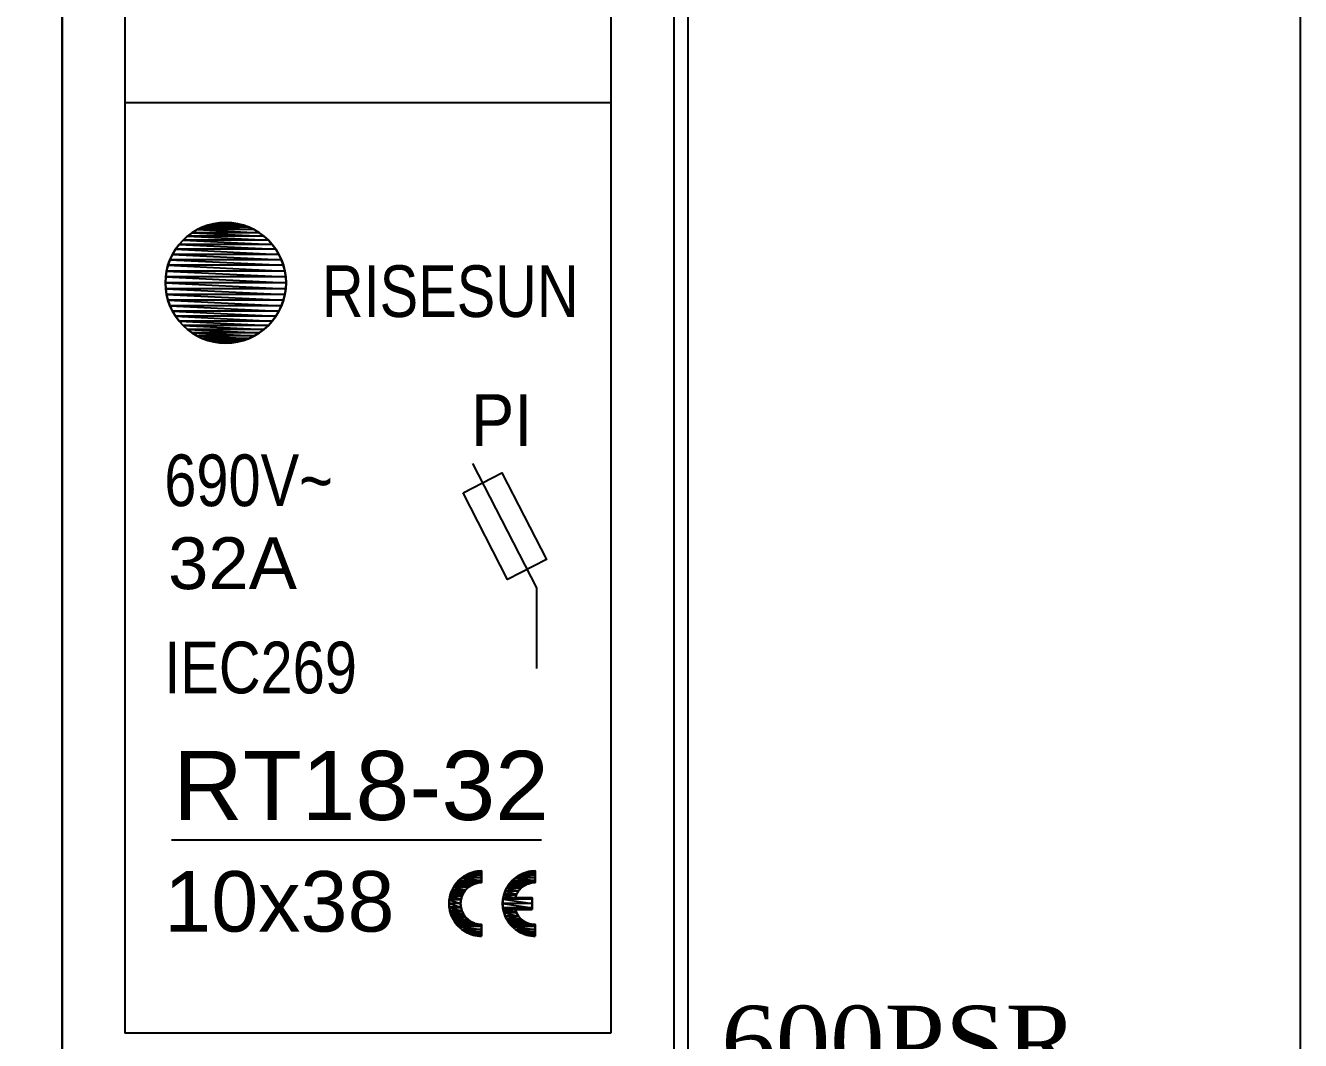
# Model space of a CAD drawing. Header units: millimetres. Extents: x -104279 to -34270, y 22549 to 46153.
# Drawn here: x -102933.73 to -102896.27, y 45342.36 to 45372.19 of the extents above; entities that cross this region are included whole.
import ezdxf

# ---------------------------------------------------------------- set-up
doc = ezdxf.new("R2010")
doc.units = ezdxf.units.MM
doc.header["$LTSCALE"] = 3
doc.linetypes.add('NEW_LINE159', pattern=[0.7, 0.5, -0.2])
doc.layers.add('1-EMC-ACESS', color=4, linetype='Continuous')
doc.layers.add('DUT', color=7, linetype='Continuous')
doc.styles.add('Arial', font='arial.ttf')

# ---------------------------------------------------------------- blocks, each defined once
blk = doc.blocks.new('*U534')
at = {"color": 40}
blk.add_lwpolyline([(9, 2), (9, 88, 0.414214), (7, 90), (-7, 90, 0.414214), (-9, 88), (-9, 2, 0.414214), (-7, 0), (7, 0, 0.414214)], format="xyb", close=True, dxfattribs=at)
at = {"color": 0}
blk.add_lwpolyline([(-9, 21.5), (9, 21.5), (9, 68.5), (-9, 68.5)], close=True, dxfattribs=at)
at = {"layer": '1-EMC-ACESS', "color": 1, "linetype": 'ByBlock', "lineweight": -2, "insert": (-2.77, 26.516), "char_height": 2.1168, "width": 32.42088, "attachment_point": 2, "style": 'Arial'}
blk.add_mtext('{\\fTimes New Roman|b0|i0|c0|p18;\\C7;600PSR}', dxfattribs=at)
blk = doc.blocks.new('*U670')
for points in [[(-8.986, 0), (-8.986, 79.4816), (8.986, 79.4816), (8.986, 0), (-8.986, 0)], [(-7.1381, 51.8402), (-7.1381, 20.4526)], [(7.1382, 51.8402), (7.1382, 20.4526)], [(7.1382, 47.7902), (-7.1381, 47.7902)], [(3.0698, 37.1903), (4.9464, 33.5372)], [(2.7926, 36.3277), (3.9324, 36.9133), (5.2409, 34.3662), (4.101, 33.7806), (2.7926, 36.3277)], [(4.9464, 33.5372), (4.9464, 31.1634)], [(-5.7689, 26.1314), (5.0953, 26.1314)], [(3.3395, 25.2167), (3.3395, 25.2167), (3.2756, 25.2147), (3.2126, 25.2084), (3.1505, 25.1981), (3.0897, 25.1836), (3.03, 25.1655), (2.972, 25.1435), (2.9155, 25.1179), (2.861, 25.0885), (2.8083, 25.056), (2.7579, 25.0199), (2.7098, 24.9806), (2.6643, 24.938), (2.6213, 24.8925), (2.5814, 24.8439), (2.5445, 24.7926), (2.5109, 24.7383), (2.5109, 24.7383), (2.4807, 24.6821), (2.4546, 24.6244), (2.4325, 24.5656), (2.4146, 24.5056), (2.4005, 24.445), (2.3906, 24.3836), (2.3846, 24.3219), (2.3827, 24.2599), (2.3846, 24.1981), (2.3906, 24.1363), (2.4005, 24.0751), (2.4146, 24.0143), (2.4325, 23.9545), (2.4546, 23.8955), (2.4807, 23.8379), (2.5109, 23.7814), (2.5109, 23.7814), (2.5445, 23.7273), (2.5814, 23.6759), (2.6213, 23.6274), (2.6643, 23.5818), (2.7098, 23.5395), (2.7579, 23.5001), (2.8083, 23.464), (2.861, 23.4312), (2.9155, 23.4021), (2.972, 23.3764), (3.03, 23.3545), (3.0897, 23.3362), (3.1505, 23.3219), (3.2126, 23.3115), (3.2756, 23.3052), (3.3395, 23.303)], [(4.913, 25.2167), (4.913, 25.2167), (4.8491, 25.2147), (4.7861, 25.2084), (4.724, 25.1981), (4.6632, 25.1836), (4.6035, 25.1655), (4.5455, 25.1435), (4.489, 25.1179), (4.4345, 25.0885), (4.3818, 25.056), (4.3314, 25.0199), (4.2833, 24.9806), (4.2378, 24.938), (4.1948, 24.8925), (4.1549, 24.8439), (4.1179, 24.7926), (4.0843, 24.7383), (4.0843, 24.7383), (4.0541, 24.6821), (4.028, 24.6244), (4.0059, 24.5656), (3.988, 24.5056), (3.9739, 24.445), (3.964, 24.3836), (3.958, 24.3219), (3.9561, 24.2599), (3.958, 24.1981), (3.964, 24.1363), (3.9739, 24.0751), (3.988, 24.0143), (4.0059, 23.9545), (4.028, 23.8955), (4.0541, 23.8379), (4.0843, 23.7814), (4.0843, 23.7814), (4.1179, 23.7273), (4.1549, 23.6759), (4.1948, 23.6274), (4.2378, 23.5818), (4.2833, 23.5395), (4.3314, 23.5001), (4.3818, 23.464), (4.4345, 23.4312), (4.489, 23.4021), (4.5455, 23.3764), (4.6035, 23.3545), (4.6632, 23.3362), (4.724, 23.3219), (4.7861, 23.3115), (4.8491, 23.3052), (4.913, 23.303)], [(3.3395, 24.8765), (3.3395, 24.8765), (3.2982, 24.8752), (3.2577, 24.8712), (3.2178, 24.8645), (3.1786, 24.8552), (3.1401, 24.8435), (3.1027, 24.8294), (3.0663, 24.8129), (3.0312, 24.7939), (2.9972, 24.773), (2.9647, 24.7497), (2.9336, 24.7244), (2.9044, 24.697), (2.8767, 24.6677), (2.8509, 24.6363), (2.8271, 24.6033), (2.8055, 24.5682), (2.8055, 24.5682), (2.786, 24.5321), (2.7692, 24.4949), (2.755, 24.457), (2.7434, 24.4183), (2.7343, 24.3793), (2.728, 24.3397), (2.7241, 24.2999), (2.7229, 24.26), (2.7241, 24.2202), (2.728, 24.1804), (2.7343, 24.141), (2.7434, 24.1017), (2.755, 24.0632), (2.7692, 24.0252), (2.786, 23.988), (2.8055, 23.9516), (2.8055, 23.9516), (2.8271, 23.9168), (2.8509, 23.8837), (2.8767, 23.8525), (2.9044, 23.823), (2.9336, 23.7957), (2.9647, 23.7703), (2.9972, 23.747), (3.0312, 23.7259), (3.0663, 23.7071), (3.1027, 23.6906), (3.1401, 23.6765), (3.1786, 23.6646), (3.2178, 23.6555), (3.2577, 23.6487), (3.2982, 23.6447), (3.3395, 23.6432)], [(4.913, 24.8765), (4.913, 24.8765), (4.8617, 24.8745), (4.8116, 24.8683), (4.7625, 24.8581), (4.7149, 24.844), (4.6687, 24.8264), (4.6244, 24.8051), (4.582, 24.7804), (4.5419, 24.7524), (4.5038, 24.7215), (4.4685, 24.6876), (4.4358, 24.6509), (4.4061, 24.6113), (4.3794, 24.5695), (4.3561, 24.5251), (4.3363, 24.4786), (4.3203, 24.4299)], [(4.3203, 24.4299), (4.8279, 24.4299)], [(4.8279, 24.4299), (4.8279, 24.0897)], [(4.3203, 24.0897), (4.8279, 24.0897)], [(4.3203, 24.0897), (4.3203, 24.0897), (4.3363, 24.0413), (4.3561, 23.9948), (4.3794, 23.9506), (4.4061, 23.9086), (4.4358, 23.8693), (4.4685, 23.8324), (4.5038, 23.7985), (4.5419, 23.7674), (4.582, 23.7396), (4.6244, 23.7149), (4.6687, 23.6937), (4.7149, 23.6759), (4.7625, 23.6619), (4.8116, 23.6516), (4.8617, 23.6454), (4.913, 23.6432)], [(7.1382, 20.4526), (-7.1381, 20.4526)]]:
    blk.add_lwpolyline(points)
at = {"color": 251, "linetype": 'NEW_LINE159'}
blk.add_lwpolyline([(-2.4074, 42.502), (-2.4074, 42.502), (-2.4166, 42.6833), (-2.4435, 42.8593), (-2.4872, 43.0291), (-2.5467, 43.1918), (-2.6215, 43.3468), (-2.7102, 43.4929), (-2.8123, 43.6293), (-2.9265, 43.755), (-3.0524, 43.8695), (-3.1888, 43.9714), (-3.3349, 44.0603), (-3.4897, 44.1348), (-3.6526, 44.1944), (-3.8223, 44.238), (-3.9983, 44.2649), (-4.1793, 44.2739), (-4.1793, 44.2739), (-4.3606, 44.2649), (-4.5366, 44.238), (-4.7064, 44.1944), (-4.8691, 44.1348), (-5.0241, 44.0603), (-5.1701, 43.9714), (-5.3065, 43.8695), (-5.4322, 43.755), (-5.5467, 43.6293), (-5.6486, 43.4929), (-5.7375, 43.3468), (-5.812, 43.1918), (-5.8716, 43.0291), (-5.9152, 42.8593), (-5.9421, 42.6833), (-5.9511, 42.502), (-5.9511, 42.502), (-5.9422, 42.321), (-5.9153, 42.145), (-5.8717, 41.9753), (-5.8121, 41.8124), (-5.7376, 41.6576), (-5.6487, 41.5115), (-5.5468, 41.3751), (-5.4323, 41.2492), (-5.3066, 41.135), (-5.1702, 41.0329), (-5.0241, 40.9442), (-4.8691, 40.8694), (-4.7064, 40.8099), (-4.5366, 40.7662), (-4.3606, 40.7393), (-4.1793, 40.7301), (-4.1793, 40.7301), (-3.9983, 40.7393), (-3.8223, 40.7662), (-3.6526, 40.8099), (-3.4897, 40.8694), (-3.3349, 40.9442), (-3.1888, 41.0329), (-3.0524, 41.135), (-2.9265, 41.2492), (-2.8123, 41.3751), (-2.7102, 41.5115), (-2.6215, 41.6576), (-2.5467, 41.8124), (-2.4872, 41.9753), (-2.4435, 42.145), (-2.4166, 42.321), (-2.4074, 42.502)], dxfattribs=at)
at = {"color": 251}
for points in [[(-3.5012, 44.139), (-4.8573, 44.139), (-4.6936, 44.1975)], [(-4.6936, 44.1975), (-4.8573, 44.139)], [(-3.6649, 44.1975), (-4.6936, 44.1975), (-4.5249, 44.2398)], [(-4.5249, 44.2398), (-4.6936, 44.1975)], [(-4.6936, 44.1975), (-3.5012, 44.139)], [(-4.6936, 44.1975), (-3.5012, 44.139)], [(-3.5012, 44.139), (-3.6649, 44.1975), (-4.6936, 44.1975)], [(-3.8336, 44.2398), (-4.5249, 44.2398), (-4.3529, 44.2653)], [(-4.3529, 44.2653), (-4.5249, 44.2398)], [(-4.5249, 44.2398), (-3.6649, 44.1975)], [(-4.5249, 44.2398), (-3.6649, 44.1975)], [(-3.6649, 44.1975), (-3.8336, 44.2398), (-4.5249, 44.2398)], [(-4.0056, 44.2653), (-4.3529, 44.2653), (-4.1793, 44.2739)], [(-4.1793, 44.2739), (-4.3529, 44.2653)], [(-4.3529, 44.2653), (-3.8336, 44.2398)], [(-4.3529, 44.2653), (-3.8336, 44.2398)], [(-3.8336, 44.2398), (-4.0056, 44.2653), (-4.3529, 44.2653)], [(-4.1793, 44.2739), (-4.0056, 44.2653)], [(-4.0056, 44.2653), (-4.1793, 44.2739)], [(-4.0056, 44.2653), (-3.8336, 44.2398)], [(-3.8336, 44.2398), (-3.6649, 44.1975)], [(-3.6649, 44.1975), (-3.5012, 44.139)], [(-2.9264, 43.7549), (-5.4322, 43.7549), (-5.3033, 43.8716)], [(-5.3033, 43.8716), (-5.4322, 43.7549)], [(-3.0552, 43.8716), (-5.3033, 43.8716), (-5.1637, 43.9753)], [(-5.1637, 43.9753), (-5.3033, 43.8716)], [(-5.3033, 43.8716), (-2.9264, 43.7549)], [(-5.3033, 43.8716), (-2.9264, 43.7549)], [(-2.9264, 43.7549), (-3.0552, 43.8716), (-5.3033, 43.8716)], [(-3.1948, 43.9753), (-5.1637, 43.9753), (-5.0145, 44.0646)], [(-5.0145, 44.0646), (-5.1637, 43.9753)], [(-5.1637, 43.9753), (-3.0552, 43.8716)], [(-5.1637, 43.9753), (-3.0552, 43.8716)], [(-3.0552, 43.8716), (-3.1948, 43.9753), (-5.1637, 43.9753)], [(-3.344, 44.0646), (-5.0145, 44.0646), (-4.8573, 44.139)], [(-4.8573, 44.139), (-5.0145, 44.0646)], [(-5.0145, 44.0646), (-3.1948, 43.9753)], [(-5.0145, 44.0646), (-3.1948, 43.9753)], [(-3.1948, 43.9753), (-3.344, 44.0646), (-5.0145, 44.0646)], [(-4.8573, 44.139), (-3.344, 44.0646)], [(-4.8573, 44.139), (-3.344, 44.0646)], [(-3.344, 44.0646), (-3.5012, 44.139), (-4.8573, 44.139)], [(-3.5012, 44.139), (-3.344, 44.0646)], [(-3.344, 44.0646), (-3.1948, 43.9753)], [(-3.1948, 43.9753), (-3.0552, 43.8716)], [(-3.0552, 43.8716), (-2.9264, 43.7549)], [(-2.6166, 43.3372), (-5.7419, 43.3372), (-5.6525, 43.4864)], [(-5.6525, 43.4864), (-5.7419, 43.3372)], [(-2.706, 43.4864), (-5.6525, 43.4864), (-5.5489, 43.6261)], [(-5.5489, 43.6261), (-5.6525, 43.4864)], [(-5.6525, 43.4864), (-2.6166, 43.3372)], [(-5.6525, 43.4864), (-2.6166, 43.3372)], [(-2.6166, 43.3372), (-2.706, 43.4864), (-5.6525, 43.4864)], [(-2.8096, 43.6261), (-5.5489, 43.6261), (-5.4322, 43.7549)], [(-5.4322, 43.7549), (-5.5489, 43.6261)], [(-5.5489, 43.6261), (-2.706, 43.4864)], [(-5.5489, 43.6261), (-2.706, 43.4864)], [(-2.706, 43.4864), (-2.8096, 43.6261), (-5.5489, 43.6261)], [(-5.4322, 43.7549), (-2.8096, 43.6261)], [(-5.4322, 43.7549), (-2.8096, 43.6261)], [(-2.8096, 43.6261), (-2.9264, 43.7549), (-5.4322, 43.7549)], [(-2.9264, 43.7549), (-2.8096, 43.6261)], [(-2.8096, 43.6261), (-2.706, 43.4864)], [(-2.706, 43.4864), (-2.6166, 43.3372)], [(-2.4837, 43.0163), (-5.8748, 43.0163), (-5.8163, 43.1801)], [(-5.8163, 43.1801), (-5.8748, 43.0163)], [(-2.5423, 43.1801), (-5.8163, 43.1801), (-5.7419, 43.3372)], [(-5.7419, 43.3372), (-5.8163, 43.1801)], [(-5.8163, 43.1801), (-2.4837, 43.0163)], [(-5.8163, 43.1801), (-2.4837, 43.0163)], [(-2.4837, 43.0163), (-2.5423, 43.1801), (-5.8163, 43.1801)], [(-5.7419, 43.3372), (-2.5423, 43.1801)], [(-5.7419, 43.3372), (-2.5423, 43.1801)], [(-2.5423, 43.1801), (-2.6166, 43.3372), (-5.7419, 43.3372)], [(-2.6166, 43.3372), (-2.5423, 43.1801)], [(-2.5423, 43.1801), (-2.4837, 43.0163)], [(-2.4159, 42.6756), (-5.9426, 42.6756), (-5.9171, 42.8476)], [(-5.9171, 42.8476), (-5.9426, 42.6756)], [(-2.4414, 42.8476), (-5.9171, 42.8476), (-5.8748, 43.0163)], [(-5.8748, 43.0163), (-5.9171, 42.8476)], [(-5.9171, 42.8476), (-2.4159, 42.6756)], [(-5.9171, 42.8476), (-2.4159, 42.6756)], [(-2.4159, 42.6756), (-2.4414, 42.8476), (-5.9171, 42.8476)], [(-5.8748, 43.0163), (-2.4414, 42.8476)], [(-5.8748, 43.0163), (-2.4414, 42.8476)], [(-2.4414, 42.8476), (-2.4837, 43.0163), (-5.8748, 43.0163)], [(-2.4837, 43.0163), (-2.4414, 42.8476)], [(-2.4414, 42.8476), (-2.4159, 42.6756)], [(-2.4074, 42.502), (-5.9511, 42.502), (-5.9426, 42.6756)], [(-5.9426, 42.6756), (-5.9511, 42.502)], [(-5.9511, 42.502), (-2.4159, 42.3283)], [(-2.4159, 42.3283), (-5.9426, 42.3283), (-5.9511, 42.502)], [(-5.9511, 42.502), (-2.4159, 42.3283)], [(-2.4159, 42.3283), (-2.4074, 42.502), (-5.9511, 42.502)], [(-5.9511, 42.502), (-5.9426, 42.3283)], [(-5.9426, 42.6756), (-2.4074, 42.502)], [(-5.9426, 42.6756), (-2.4074, 42.502)], [(-2.4074, 42.502), (-2.4159, 42.6756), (-5.9426, 42.6756)], [(-5.9426, 42.3283), (-2.4414, 42.1563)], [(-2.4414, 42.1563), (-5.9171, 42.1563), (-5.9426, 42.3283)], [(-5.9426, 42.3283), (-2.4414, 42.1563)], [(-2.4414, 42.1563), (-2.4159, 42.3283), (-5.9426, 42.3283)], [(-5.9426, 42.3283), (-5.9171, 42.1563)], [(-2.4159, 42.3283), (-2.4414, 42.1563)], [(-2.4159, 42.6756), (-2.4074, 42.502)], [(-2.4074, 42.502), (-2.4159, 42.3283)], [(-5.9171, 42.1563), (-2.4837, 41.9876)], [(-2.4837, 41.9876), (-5.8748, 41.9876), (-5.9171, 42.1563)], [(-5.9171, 42.1563), (-2.4837, 41.9876)], [(-2.4837, 41.9876), (-2.4414, 42.1563), (-5.9171, 42.1563)], [(-5.9171, 42.1563), (-5.8748, 41.9876)], [(-5.8748, 41.9876), (-2.5423, 41.8239)], [(-2.5423, 41.8239), (-5.8163, 41.8239), (-5.8748, 41.9876)], [(-5.8748, 41.9876), (-2.5423, 41.8239)], [(-2.5423, 41.8239), (-2.4837, 41.9876), (-5.8748, 41.9876)], [(-5.8748, 41.9876), (-5.8163, 41.8239)], [(-2.4837, 41.9876), (-2.5423, 41.8239)], [(-2.4414, 42.1563), (-2.4837, 41.9876)], [(-5.8163, 41.8239), (-2.6166, 41.6667)], [(-2.6166, 41.6667), (-5.7419, 41.6667), (-5.8163, 41.8239)], [(-5.8163, 41.8239), (-2.6166, 41.6667)], [(-2.6166, 41.6667), (-2.5423, 41.8239), (-5.8163, 41.8239)], [(-5.8163, 41.8239), (-5.7419, 41.6667)], [(-5.7419, 41.6667), (-2.706, 41.5176)], [(-2.706, 41.5176), (-5.6525, 41.5176), (-5.7419, 41.6667)], [(-5.7419, 41.6667), (-2.706, 41.5176)], [(-2.706, 41.5176), (-2.6166, 41.6667), (-5.7419, 41.6667)], [(-5.7419, 41.6667), (-5.6525, 41.5176)], [(-2.6166, 41.6667), (-2.706, 41.5176)], [(-2.5423, 41.8239), (-2.6166, 41.6667)], [(-5.6525, 41.5176), (-2.8096, 41.3779)], [(-2.8096, 41.3779), (-5.5489, 41.3779), (-5.6525, 41.5176)], [(-5.6525, 41.5176), (-2.8096, 41.3779)], [(-2.8096, 41.3779), (-2.706, 41.5176), (-5.6525, 41.5176)], [(-5.6525, 41.5176), (-5.5489, 41.3779)], [(-5.5489, 41.3779), (-2.9264, 41.2491)], [(-2.9264, 41.2491), (-5.4322, 41.2491), (-5.5489, 41.3779)], [(-5.5489, 41.3779), (-2.9264, 41.2491)], [(-2.9264, 41.2491), (-2.8096, 41.3779), (-5.5489, 41.3779)], [(-5.5489, 41.3779), (-5.4322, 41.2491)], [(-5.4322, 41.2491), (-3.0552, 41.1323)], [(-3.0552, 41.1323), (-5.3033, 41.1323), (-5.4322, 41.2491)], [(-5.4322, 41.2491), (-3.0552, 41.1323)], [(-3.0552, 41.1323), (-2.9264, 41.2491), (-5.4322, 41.2491)], [(-5.4322, 41.2491), (-5.3033, 41.1323)], [(-2.9264, 41.2491), (-3.0552, 41.1323)], [(-2.8096, 41.3779), (-2.9264, 41.2491)], [(-2.706, 41.5176), (-2.8096, 41.3779)], [(-5.3033, 41.1323), (-3.1948, 41.0287)], [(-3.1948, 41.0287), (-5.1637, 41.0287), (-5.3033, 41.1323)], [(-5.3033, 41.1323), (-3.1948, 41.0287)], [(-3.1948, 41.0287), (-3.0552, 41.1323), (-5.3033, 41.1323)], [(-5.3033, 41.1323), (-5.1637, 41.0287)], [(-5.1637, 41.0287), (-3.344, 40.9393)], [(-3.344, 40.9393), (-5.0145, 40.9393), (-5.1637, 41.0287)], [(-5.1637, 41.0287), (-3.344, 40.9393)], [(-3.344, 40.9393), (-3.1948, 41.0287), (-5.1637, 41.0287)], [(-5.1637, 41.0287), (-5.0145, 40.9393)], [(-5.0145, 40.9393), (-3.5012, 40.865)], [(-3.5012, 40.865), (-4.8573, 40.865), (-5.0145, 40.9393)], [(-5.0145, 40.9393), (-3.5012, 40.865)], [(-3.5012, 40.865), (-3.344, 40.9393), (-5.0145, 40.9393)], [(-5.0145, 40.9393), (-4.8573, 40.865)], [(-4.8573, 40.865), (-3.6649, 40.8064)], [(-3.6649, 40.8064), (-4.6936, 40.8064), (-4.8573, 40.865)], [(-4.8573, 40.865), (-3.6649, 40.8064)], [(-3.6649, 40.8064), (-3.5012, 40.865), (-4.8573, 40.865)], [(-4.8573, 40.865), (-4.6936, 40.8064)], [(-3.5012, 40.865), (-3.6649, 40.8064)], [(-3.344, 40.9393), (-3.5012, 40.865)], [(-3.1948, 41.0287), (-3.344, 40.9393)], [(-3.0552, 41.1323), (-3.1948, 41.0287)], [(-4.6936, 40.8064), (-3.8336, 40.7641)], [(-3.8336, 40.7641), (-4.5249, 40.7641), (-4.6936, 40.8064)], [(-4.6936, 40.8064), (-3.8336, 40.7641)], [(-3.8336, 40.7641), (-3.6649, 40.8064), (-4.6936, 40.8064)], [(-4.6936, 40.8064), (-4.5249, 40.7641)], [(-4.5249, 40.7641), (-4.0056, 40.7386)], [(-4.0056, 40.7386), (-4.3529, 40.7386), (-4.5249, 40.7641)], [(-4.5249, 40.7641), (-4.0056, 40.7386)], [(-4.0056, 40.7386), (-3.8336, 40.7641), (-4.5249, 40.7641)], [(-4.5249, 40.7641), (-4.3529, 40.7386)], [(-4.3529, 40.7386), (-4.1793, 40.7301)], [(-4.1793, 40.7301), (-4.0056, 40.7386), (-4.3529, 40.7386)], [(-4.1793, 40.7301), (-4.3529, 40.7386)], [(-4.0056, 40.7386), (-4.1793, 40.7301)], [(-3.8336, 40.7641), (-4.0056, 40.7386)], [(-3.6649, 40.8064), (-3.8336, 40.7641)], [(3.3395, 25.0885), (2.8611, 25.0885), (2.9734, 25.1438)], [(2.9734, 25.1438), (2.8611, 25.0885)], [(3.3395, 25.1438), (2.9734, 25.1438), (3.0919, 25.1841)], [(3.0919, 25.1841), (2.9734, 25.1438)], [(2.9734, 25.1438), (3.3395, 25.0885)], [(2.9734, 25.1438), (3.3395, 25.0885)], [(3.3395, 25.0885), (3.3395, 25.1438), (2.9734, 25.1438)], [(3.3395, 25.1841), (3.0919, 25.1841), (3.2146, 25.2085)], [(3.2146, 25.2085), (3.0919, 25.1841)], [(3.0919, 25.1841), (3.3395, 25.1438)], [(3.0919, 25.1841), (3.3395, 25.1438)], [(3.3395, 25.1438), (3.3395, 25.1841), (3.0919, 25.1841)], [(3.3395, 25.2085), (3.2146, 25.2085), (3.3395, 25.2167)], [(3.3395, 25.2167), (3.2146, 25.2085)], [(3.2146, 25.2085), (3.3395, 25.1841)], [(3.2146, 25.2085), (3.3395, 25.1841)], [(3.3395, 25.1841), (3.3395, 25.2085), (3.2146, 25.2085)], [(3.3395, 25.2167), (3.3395, 25.2085)], [(3.3395, 25.2085), (3.3395, 25.2167)], [(3.3395, 25.2085), (3.3395, 25.1841)], [(3.3395, 25.1841), (3.3395, 25.1438)], [(3.3395, 25.1438), (3.3395, 25.0885)], [(4.913, 25.0885), (4.4345, 25.0885), (4.5468, 25.1438)], [(4.5468, 25.1438), (4.4345, 25.0885)], [(4.913, 25.1438), (4.5468, 25.1438), (4.6653, 25.1841)], [(4.6653, 25.1841), (4.5468, 25.1438)], [(4.5468, 25.1438), (4.913, 25.0885)], [(4.5468, 25.1438), (4.913, 25.0885)], [(4.913, 25.0885), (4.913, 25.1438), (4.5468, 25.1438)], [(4.913, 25.1841), (4.6653, 25.1841), (4.7881, 25.2085)], [(4.7881, 25.2085), (4.6653, 25.1841)], [(4.6653, 25.1841), (4.913, 25.1438)], [(4.6653, 25.1841), (4.913, 25.1438)], [(4.913, 25.1438), (4.913, 25.1841), (4.6653, 25.1841)], [(4.913, 25.2085), (4.7881, 25.2085), (4.913, 25.2167)], [(4.913, 25.2167), (4.7881, 25.2085)], [(4.7881, 25.2085), (4.913, 25.1841)], [(4.7881, 25.2085), (4.913, 25.1841)], [(4.913, 25.1841), (4.913, 25.2085), (4.7881, 25.2085)], [(4.913, 25.2167), (4.913, 25.2085)], [(4.913, 25.2085), (4.913, 25.2167)], [(4.913, 25.2085), (4.913, 25.1841)], [(4.913, 25.1841), (4.913, 25.1438)], [(4.913, 25.1438), (4.913, 25.0885)], [(2.8672, 24.6562), (2.4705, 24.6562), (2.5079, 24.7322)], [(2.5079, 24.7322), (2.4705, 24.6562)], [(2.9432, 24.7322), (2.5079, 24.7322), (2.5109, 24.7383)], [(2.5109, 24.7383), (2.5079, 24.7322)], [(2.5079, 24.7322), (2.8672, 24.6562)], [(2.5079, 24.7322), (2.8672, 24.6562)], [(2.8672, 24.6562), (2.9432, 24.7322), (2.5079, 24.7322)], [(2.9518, 24.7383), (2.5109, 24.7383), (2.5481, 24.7939)], [(2.5481, 24.7939), (2.5109, 24.7383)], [(2.5109, 24.7383), (2.9432, 24.7322)], [(2.5109, 24.7383), (2.9432, 24.7322)], [(2.9432, 24.7322), (2.9518, 24.7383), (2.5109, 24.7383)], [(3.0312, 24.7939), (2.5481, 24.7939), (2.5784, 24.8393)], [(2.5784, 24.8393), (2.5481, 24.7939)], [(2.5481, 24.7939), (2.9518, 24.7383)], [(2.5481, 24.7939), (2.9518, 24.7383)], [(2.9518, 24.7383), (3.0312, 24.7939), (2.5481, 24.7939)], [(3.1286, 24.8393), (2.5784, 24.8393), (2.5804, 24.8423)], [(2.5804, 24.8423), (2.5784, 24.8393)], [(2.5784, 24.8393), (3.0312, 24.7939)], [(2.5784, 24.8393), (3.0312, 24.7939)], [(3.0312, 24.7939), (3.1286, 24.8393), (2.5784, 24.8393)], [(3.14, 24.8423), (2.5804, 24.8423), (2.6022, 24.8671)], [(2.6022, 24.8671), (2.5804, 24.8423)], [(2.5804, 24.8423), (3.1286, 24.8393)], [(2.5804, 24.8423), (3.1286, 24.8393)], [(3.1286, 24.8393), (3.14, 24.8423), (2.5804, 24.8423)], [(3.2325, 24.8671), (2.6022, 24.8671), (2.6104, 24.8765)], [(2.6104, 24.8765), (2.6022, 24.8671)], [(2.6022, 24.8671), (3.14, 24.8423)], [(2.6022, 24.8671), (3.14, 24.8423)], [(3.14, 24.8423), (3.2325, 24.8671), (2.6022, 24.8671)], [(3.3395, 24.8765), (2.6104, 24.8765), (2.663, 24.9364)], [(2.663, 24.9364), (2.6104, 24.8765)], [(2.6104, 24.8765), (3.2325, 24.8671)], [(2.6104, 24.8765), (3.2325, 24.8671)], [(3.2325, 24.8671), (3.3395, 24.8765), (2.6104, 24.8765)], [(3.3395, 24.9364), (2.663, 24.9364), (2.7571, 25.0189)], [(2.7571, 25.0189), (2.663, 24.9364)], [(2.663, 24.9364), (3.3395, 24.8765)], [(2.663, 24.9364), (3.3395, 24.8765)], [(3.3395, 24.8765), (3.3395, 24.9364), (2.663, 24.9364)], [(3.3395, 25.0189), (2.7571, 25.0189), (2.8611, 25.0885)], [(2.8611, 25.0885), (2.7571, 25.0189)], [(2.7571, 25.0189), (3.3395, 24.9364)], [(2.7571, 25.0189), (3.3395, 24.9364)], [(3.3395, 24.9364), (3.3395, 25.0189), (2.7571, 25.0189)], [(2.8611, 25.0885), (3.3395, 25.0189)], [(2.8611, 25.0885), (3.3395, 25.0189)], [(3.3395, 25.0189), (3.3395, 25.0885), (2.8611, 25.0885)], [(2.9432, 24.7322), (2.8672, 24.6562)], [(2.9518, 24.7383), (2.9432, 24.7322)], [(3.0312, 24.7939), (2.9518, 24.7383)], [(3.1286, 24.8393), (3.0312, 24.7939)], [(3.14, 24.8423), (3.1286, 24.8393)], [(3.2325, 24.8671), (3.14, 24.8423)], [(3.3395, 24.8765), (3.2325, 24.8671)], [(3.3395, 25.0885), (3.3395, 25.0189)], [(3.3395, 25.0189), (3.3395, 24.9364)], [(3.3395, 24.9364), (3.3395, 24.8765)], [(4.4982, 24.7161), (4.0734, 24.7161), (4.0843, 24.7383)], [(4.0843, 24.7383), (4.0734, 24.7161)], [(4.5276, 24.7383), (4.0843, 24.7383), (4.1152, 24.7844)], [(4.1152, 24.7844), (4.0843, 24.7383)], [(4.0843, 24.7383), (4.4982, 24.7161)], [(4.0843, 24.7383), (4.4982, 24.7161)], [(4.4982, 24.7161), (4.5276, 24.7383), (4.0843, 24.7383)], [(4.5889, 24.7844), (4.1152, 24.7844), (4.149, 24.835)], [(4.149, 24.835), (4.1152, 24.7844)], [(4.1152, 24.7844), (4.5276, 24.7383)], [(4.1152, 24.7844), (4.5276, 24.7383)], [(4.5276, 24.7383), (4.5889, 24.7844), (4.1152, 24.7844)], [(4.6906, 24.835), (4.149, 24.835), (4.1539, 24.8423)], [(4.1539, 24.8423), (4.149, 24.835)], [(4.149, 24.835), (4.5889, 24.7844)], [(4.149, 24.835), (4.5889, 24.7844)], [(4.5889, 24.7844), (4.6906, 24.835), (4.149, 24.835)], [(4.7165, 24.8423), (4.1539, 24.8423), (4.1746, 24.866)], [(4.1746, 24.866), (4.1539, 24.8423)], [(4.1539, 24.8423), (4.6906, 24.835)], [(4.1539, 24.8423), (4.6906, 24.835)], [(4.6906, 24.835), (4.7165, 24.8423), (4.1539, 24.8423)], [(4.7999, 24.866), (4.1746, 24.866), (4.1838, 24.8765)], [(4.1838, 24.8765), (4.1746, 24.866)], [(4.1746, 24.866), (4.7165, 24.8423)], [(4.1746, 24.866), (4.7165, 24.8423)], [(4.7165, 24.8423), (4.7999, 24.866), (4.1746, 24.866)], [(4.913, 24.8765), (4.1838, 24.8765), (4.2364, 24.9364)], [(4.2364, 24.9364), (4.1838, 24.8765)], [(4.1838, 24.8765), (4.7999, 24.866)], [(4.1838, 24.8765), (4.7999, 24.866)], [(4.7999, 24.866), (4.913, 24.8765), (4.1838, 24.8765)], [(4.913, 24.9364), (4.2364, 24.9364), (4.3305, 25.0189)], [(4.3305, 25.0189), (4.2364, 24.9364)], [(4.2364, 24.9364), (4.913, 24.8765)], [(4.2364, 24.9364), (4.913, 24.8765)], [(4.913, 24.8765), (4.913, 24.9364), (4.2364, 24.9364)], [(4.913, 25.0189), (4.3305, 25.0189), (4.4345, 25.0885)], [(4.4345, 25.0885), (4.3305, 25.0189)], [(4.3305, 25.0189), (4.913, 24.9364)], [(4.3305, 25.0189), (4.913, 24.9364)], [(4.913, 24.9364), (4.913, 25.0189), (4.3305, 25.0189)], [(4.4345, 25.0885), (4.913, 25.0189)], [(4.4345, 25.0885), (4.913, 25.0189)], [(4.913, 25.0189), (4.913, 25.0885), (4.4345, 25.0885)], [(4.5276, 24.7383), (4.4982, 24.7161)], [(4.5889, 24.7844), (4.5276, 24.7383)], [(4.6906, 24.835), (4.5889, 24.7844)], [(4.7165, 24.8423), (4.6906, 24.835)], [(4.7999, 24.866), (4.7165, 24.8423)], [(4.913, 24.8765), (4.7999, 24.866)], [(4.913, 25.0885), (4.913, 25.0189)], [(4.913, 25.0189), (4.913, 24.9364)], [(4.913, 24.9364), (4.913, 24.8765)], [(2.7229, 24.2599), (2.3827, 24.2599), (2.3897, 24.3669)], [(2.3897, 24.3669), (2.3827, 24.2599)], [(2.7323, 24.3669), (2.3897, 24.3669), (2.3909, 24.3847)], [(2.3909, 24.3847), (2.3897, 24.3669)], [(2.3897, 24.3669), (2.7229, 24.2599)], [(2.3897, 24.3669), (2.7229, 24.2599)], [(2.7229, 24.2599), (2.7323, 24.3669), (2.3897, 24.3669)], [(2.737, 24.3847), (2.3909, 24.3847), (2.408, 24.4707)], [(2.408, 24.4707), (2.3909, 24.3847)], [(2.3909, 24.3847), (2.7323, 24.3669)], [(2.3909, 24.3847), (2.7323, 24.3669)], [(2.7323, 24.3669), (2.737, 24.3847), (2.3909, 24.3847)], [(2.7601, 24.4707), (2.408, 24.4707), (2.4153, 24.5075)], [(2.4153, 24.5075), (2.408, 24.4707)], [(2.408, 24.4707), (2.737, 24.3847)], [(2.408, 24.4707), (2.737, 24.3847)], [(2.737, 24.3847), (2.7601, 24.4707), (2.408, 24.4707)], [(2.7772, 24.5075), (2.4153, 24.5075), (2.4359, 24.5682)], [(2.4359, 24.5682), (2.4153, 24.5075)], [(2.4153, 24.5075), (2.7601, 24.4707)], [(2.4153, 24.5075), (2.7601, 24.4707)], [(2.7601, 24.4707), (2.7772, 24.5075), (2.4153, 24.5075)], [(2.8055, 24.5682), (2.4359, 24.5682), (2.4556, 24.626)], [(2.4556, 24.626), (2.4359, 24.5682)], [(2.4359, 24.5682), (2.7772, 24.5075)], [(2.4359, 24.5682), (2.7772, 24.5075)], [(2.7772, 24.5075), (2.8055, 24.5682), (2.4359, 24.5682)], [(2.846, 24.626), (2.4556, 24.626), (2.4705, 24.6562)], [(2.4705, 24.6562), (2.4556, 24.626)], [(2.4556, 24.626), (2.8055, 24.5682)], [(2.4556, 24.626), (2.8055, 24.5682)], [(2.8055, 24.5682), (2.846, 24.626), (2.4556, 24.626)], [(2.4705, 24.6562), (2.846, 24.626)], [(2.4705, 24.6562), (2.846, 24.626)], [(2.846, 24.626), (2.8672, 24.6562), (2.4705, 24.6562)], [(2.7323, 24.3669), (2.7229, 24.2599)], [(2.737, 24.3847), (2.7323, 24.3669)], [(2.7601, 24.4707), (2.737, 24.3847)], [(2.7772, 24.5075), (2.7601, 24.4707)], [(2.8055, 24.5682), (2.7772, 24.5075)], [(2.846, 24.626), (2.8055, 24.5682)], [(2.8672, 24.6562), (2.846, 24.626)], [(4.8279, 24.2599), (3.9562, 24.2599), (3.9643, 24.3847)], [(3.9643, 24.3847), (3.9562, 24.2599)], [(4.8279, 24.3847), (3.9643, 24.3847), (3.9733, 24.4299)], [(3.9733, 24.4299), (3.9643, 24.3847)], [(3.9643, 24.3847), (4.8279, 24.2599)], [(3.9643, 24.3847), (4.8279, 24.2599)], [(4.8279, 24.2599), (4.8279, 24.3847), (3.9643, 24.3847)], [(4.3203, 24.4299), (3.9733, 24.4299), (3.9888, 24.5075)], [(3.9888, 24.5075), (3.9733, 24.4299)], [(3.9733, 24.4299), (4.8279, 24.3847)], [(3.9733, 24.4299), (4.8279, 24.3847)], [(4.8279, 24.3847), (4.8279, 24.4299), (3.9733, 24.4299)], [(4.3505, 24.5075), (3.9888, 24.5075), (3.9984, 24.5358)], [(3.9984, 24.5358), (3.9888, 24.5075)], [(3.9888, 24.5075), (4.3203, 24.4299)], [(3.9888, 24.5075), (4.3203, 24.4299)], [(4.3203, 24.4299), (4.3505, 24.5075), (3.9888, 24.5075)], [(4.3615, 24.5358), (3.9984, 24.5358), (4.029, 24.626)], [(4.029, 24.626), (3.9984, 24.5358)], [(3.9984, 24.5358), (4.3505, 24.5075)], [(3.9984, 24.5358), (4.3505, 24.5075)], [(4.3505, 24.5075), (4.3615, 24.5358), (3.9984, 24.5358)], [(4.4176, 24.626), (4.029, 24.626), (4.0321, 24.6323)], [(4.0321, 24.6323), (4.029, 24.626)], [(4.029, 24.626), (4.3615, 24.5358)], [(4.029, 24.626), (4.3615, 24.5358)], [(4.3615, 24.5358), (4.4176, 24.626), (4.029, 24.626)], [(4.4215, 24.6323), (4.0321, 24.6323), (4.0734, 24.7161)], [(4.0734, 24.7161), (4.0321, 24.6323)], [(4.0321, 24.6323), (4.4176, 24.626)], [(4.0321, 24.6323), (4.4176, 24.626)], [(4.4176, 24.626), (4.4215, 24.6323), (4.0321, 24.6323)], [(4.0734, 24.7161), (4.4215, 24.6323)], [(4.0734, 24.7161), (4.4215, 24.6323)], [(4.4215, 24.6323), (4.4982, 24.7161), (4.0734, 24.7161)], [(4.3505, 24.5075), (4.3203, 24.4299)], [(4.3203, 24.4299), (4.8279, 24.4299)], [(4.3203, 24.4299), (4.3203, 24.4299)], [(4.3203, 24.4299), (4.8279, 24.4299)], [(4.3615, 24.5358), (4.3505, 24.5075)], [(4.4176, 24.626), (4.3615, 24.5358)], [(4.4215, 24.6323), (4.4176, 24.626)], [(4.4982, 24.7161), (4.4215, 24.6323)], [(4.8279, 24.4299), (4.8279, 24.3847)], [(4.8279, 24.3847), (4.8279, 24.2599)], [(2.3827, 24.2599), (2.7323, 24.1528)], [(2.7323, 24.1528), (2.3897, 24.1528), (2.3827, 24.2599)], [(2.3827, 24.2599), (2.7323, 24.1528)], [(2.7323, 24.1528), (2.7229, 24.2599), (2.3827, 24.2599)], [(2.3827, 24.2599), (2.3897, 24.1528)], [(2.3897, 24.1528), (2.737, 24.135)], [(2.737, 24.135), (2.3909, 24.135), (2.3897, 24.1528)], [(2.3897, 24.1528), (2.737, 24.135)], [(2.737, 24.135), (2.7323, 24.1528), (2.3897, 24.1528)], [(2.3897, 24.1528), (2.3909, 24.135)], [(2.3909, 24.135), (2.7601, 24.049)], [(2.7601, 24.049), (2.408, 24.049), (2.3909, 24.135)], [(2.3909, 24.135), (2.7601, 24.049)], [(2.7601, 24.049), (2.737, 24.135), (2.3909, 24.135)], [(2.3909, 24.135), (2.408, 24.049)], [(2.408, 24.049), (2.7772, 24.0122)], [(2.7772, 24.0122), (2.4153, 24.0122), (2.408, 24.049)], [(2.408, 24.049), (2.7772, 24.0122)], [(2.7772, 24.0122), (2.7601, 24.049), (2.408, 24.049)], [(2.408, 24.049), (2.4153, 24.0122)], [(2.4153, 24.0122), (2.8055, 23.9516)], [(2.8055, 23.9516), (2.4359, 23.9516), (2.4153, 24.0122)], [(2.4153, 24.0122), (2.8055, 23.9516)], [(2.8055, 23.9516), (2.7772, 24.0122), (2.4153, 24.0122)], [(2.4153, 24.0122), (2.4359, 23.9516)], [(2.7229, 24.2599), (2.7323, 24.1528)], [(2.7323, 24.1528), (2.737, 24.135)], [(2.737, 24.135), (2.7601, 24.049)], [(2.7601, 24.049), (2.7772, 24.0122)], [(2.7772, 24.0122), (2.8055, 23.9516)], [(3.9562, 24.2599), (4.8279, 24.135)], [(4.8279, 24.135), (3.9643, 24.135), (3.9562, 24.2599)], [(3.9562, 24.2599), (4.8279, 24.135)], [(4.8279, 24.135), (4.8279, 24.2599), (3.9562, 24.2599)], [(3.9562, 24.2599), (3.9643, 24.135)], [(3.9643, 24.135), (4.8279, 24.0897)], [(4.8279, 24.0897), (3.9733, 24.0897), (3.9643, 24.135)], [(3.9643, 24.135), (4.8279, 24.0897)], [(4.8279, 24.0897), (4.8279, 24.135), (3.9643, 24.135)], [(3.9643, 24.135), (3.9733, 24.0897)], [(3.9733, 24.0897), (4.3505, 24.0122)], [(4.3505, 24.0122), (3.9888, 24.0122), (3.9733, 24.0897)], [(3.9733, 24.0897), (4.3505, 24.0122)], [(4.3505, 24.0122), (4.3203, 24.0897), (3.9733, 24.0897)], [(3.9733, 24.0897), (3.9888, 24.0122)], [(3.9888, 24.0122), (4.3615, 23.9839)], [(4.3615, 23.9839), (3.9984, 23.9839), (3.9888, 24.0122)], [(3.9888, 24.0122), (4.3615, 23.9839)], [(4.3615, 23.9839), (4.3505, 24.0122), (3.9888, 24.0122)], [(3.9888, 24.0122), (3.9984, 23.9839)], [(3.9984, 23.9839), (4.4176, 23.8937)], [(4.4176, 23.8937), (4.029, 23.8937), (3.9984, 23.9839)], [(3.9984, 23.9839), (4.4176, 23.8937)], [(4.4176, 23.8937), (4.3615, 23.9839), (3.9984, 23.9839)], [(3.9984, 23.9839), (4.029, 23.8937)], [(4.3203, 24.0897), (4.8279, 24.0897)], [(4.3203, 24.0897), (4.3203, 24.0897)], [(4.3203, 24.0897), (4.8279, 24.0897)], [(4.3203, 24.0897), (4.3505, 24.0122)], [(4.3505, 24.0122), (4.3615, 23.9839)], [(4.3615, 23.9839), (4.4176, 23.8937)], [(4.8279, 24.2599), (4.8279, 24.135)], [(4.8279, 24.135), (4.8279, 24.0897)], [(2.4359, 23.9516), (2.846, 23.8937)], [(2.846, 23.8937), (2.4556, 23.8937), (2.4359, 23.9516)], [(2.4359, 23.9516), (2.846, 23.8937)], [(2.846, 23.8937), (2.8055, 23.9516), (2.4359, 23.9516)], [(2.4359, 23.9516), (2.4556, 23.8937)], [(2.4556, 23.8937), (2.8672, 23.8635)], [(2.8672, 23.8635), (2.4705, 23.8635), (2.4556, 23.8937)], [(2.4556, 23.8937), (2.8672, 23.8635)], [(2.8672, 23.8635), (2.846, 23.8937), (2.4556, 23.8937)], [(2.4556, 23.8937), (2.4705, 23.8635)], [(2.4705, 23.8635), (2.9432, 23.7875)], [(2.9432, 23.7875), (2.5079, 23.7875), (2.4705, 23.8635)], [(2.4705, 23.8635), (2.9432, 23.7875)], [(2.9432, 23.7875), (2.8672, 23.8635), (2.4705, 23.8635)], [(2.4705, 23.8635), (2.5079, 23.7875)], [(2.5079, 23.7875), (2.9518, 23.7814)], [(2.9518, 23.7814), (2.5109, 23.7814), (2.5079, 23.7875)], [(2.5079, 23.7875), (2.9518, 23.7814)], [(2.9518, 23.7814), (2.9432, 23.7875), (2.5079, 23.7875)], [(2.5079, 23.7875), (2.5109, 23.7814)], [(2.5109, 23.7814), (3.0312, 23.7259)], [(3.0312, 23.7259), (2.5481, 23.7259), (2.5109, 23.7814)], [(2.5109, 23.7814), (3.0312, 23.7259)], [(3.0312, 23.7259), (2.9518, 23.7814), (2.5109, 23.7814)], [(2.5109, 23.7814), (2.5481, 23.7259)], [(2.5481, 23.7259), (3.1286, 23.6804)], [(3.1286, 23.6804), (2.5784, 23.6804), (2.5481, 23.7259)], [(2.5481, 23.7259), (3.1286, 23.6804)], [(3.1286, 23.6804), (3.0312, 23.7259), (2.5481, 23.7259)], [(2.5481, 23.7259), (2.5784, 23.6804)], [(2.5784, 23.6804), (3.14, 23.6774)], [(3.14, 23.6774), (2.5804, 23.6774), (2.5784, 23.6804)], [(2.5784, 23.6804), (3.14, 23.6774)], [(3.14, 23.6774), (3.1286, 23.6804), (2.5784, 23.6804)], [(2.5784, 23.6804), (2.5804, 23.6774)], [(2.5804, 23.6774), (3.2325, 23.6526)], [(3.2325, 23.6526), (2.6022, 23.6526), (2.5804, 23.6774)], [(2.5804, 23.6774), (3.2325, 23.6526)], [(3.2325, 23.6526), (3.14, 23.6774), (2.5804, 23.6774)], [(2.5804, 23.6774), (2.6022, 23.6526)], [(2.6022, 23.6526), (3.3395, 23.6432)], [(3.3395, 23.6432), (2.6104, 23.6432), (2.6022, 23.6526)], [(2.6022, 23.6526), (3.3395, 23.6432)], [(3.3395, 23.6432), (3.2325, 23.6526), (2.6022, 23.6526)], [(2.6022, 23.6526), (2.6104, 23.6432)], [(2.6104, 23.6432), (3.3395, 23.5833)], [(3.3395, 23.5833), (2.663, 23.5833), (2.6104, 23.6432)], [(2.6104, 23.6432), (3.3395, 23.5833)], [(3.3395, 23.5833), (3.3395, 23.6432), (2.6104, 23.6432)], [(2.6104, 23.6432), (2.663, 23.5833)], [(2.8055, 23.9516), (2.846, 23.8937)], [(2.846, 23.8937), (2.8672, 23.8635)], [(2.8672, 23.8635), (2.9432, 23.7875)], [(2.9432, 23.7875), (2.9518, 23.7814)], [(2.9518, 23.7814), (3.0312, 23.7259)], [(3.0312, 23.7259), (3.1286, 23.6804)], [(3.1286, 23.6804), (3.14, 23.6774)], [(3.14, 23.6774), (3.2325, 23.6526)], [(3.2325, 23.6526), (3.3395, 23.6432)], [(3.3395, 23.6432), (3.3395, 23.5833)], [(4.029, 23.8937), (4.4215, 23.8875)], [(4.4215, 23.8875), (4.0321, 23.8875), (4.029, 23.8937)], [(4.029, 23.8937), (4.4215, 23.8875)], [(4.4215, 23.8875), (4.4176, 23.8937), (4.029, 23.8937)], [(4.029, 23.8937), (4.0321, 23.8875)], [(4.0321, 23.8875), (4.4982, 23.8036)], [(4.4982, 23.8036), (4.0734, 23.8036), (4.0321, 23.8875)], [(4.0321, 23.8875), (4.4982, 23.8036)], [(4.4982, 23.8036), (4.4215, 23.8875), (4.0321, 23.8875)], [(4.0321, 23.8875), (4.0734, 23.8036)], [(4.0734, 23.8036), (4.5276, 23.7814)], [(4.5276, 23.7814), (4.0843, 23.7814), (4.0734, 23.8036)], [(4.0734, 23.8036), (4.5276, 23.7814)], [(4.5276, 23.7814), (4.4982, 23.8036), (4.0734, 23.8036)], [(4.0734, 23.8036), (4.0843, 23.7814)], [(4.0843, 23.7814), (4.5889, 23.7353)], [(4.5889, 23.7353), (4.1152, 23.7353), (4.0843, 23.7814)], [(4.0843, 23.7814), (4.5889, 23.7353)], [(4.5889, 23.7353), (4.5276, 23.7814), (4.0843, 23.7814)], [(4.0843, 23.7814), (4.1152, 23.7353)], [(4.1152, 23.7353), (4.6906, 23.6847)], [(4.6906, 23.6847), (4.149, 23.6847), (4.1152, 23.7353)], [(4.1152, 23.7353), (4.6906, 23.6847)], [(4.6906, 23.6847), (4.5889, 23.7353), (4.1152, 23.7353)], [(4.1152, 23.7353), (4.149, 23.6847)], [(4.149, 23.6847), (4.7165, 23.6774)], [(4.7165, 23.6774), (4.1539, 23.6774), (4.149, 23.6847)], [(4.149, 23.6847), (4.7165, 23.6774)], [(4.7165, 23.6774), (4.6906, 23.6847), (4.149, 23.6847)], [(4.149, 23.6847), (4.1539, 23.6774)], [(4.1539, 23.6774), (4.7999, 23.6537)], [(4.7999, 23.6537), (4.1746, 23.6537), (4.1539, 23.6774)], [(4.1539, 23.6774), (4.7999, 23.6537)], [(4.7999, 23.6537), (4.7165, 23.6774), (4.1539, 23.6774)], [(4.1539, 23.6774), (4.1746, 23.6537)], [(4.1746, 23.6537), (4.913, 23.6432)], [(4.913, 23.6432), (4.1838, 23.6432), (4.1746, 23.6537)], [(4.1746, 23.6537), (4.913, 23.6432)], [(4.913, 23.6432), (4.7999, 23.6537), (4.1746, 23.6537)], [(4.1746, 23.6537), (4.1838, 23.6432)], [(4.1838, 23.6432), (4.913, 23.5833)], [(4.913, 23.5833), (4.2364, 23.5833), (4.1838, 23.6432)], [(4.1838, 23.6432), (4.913, 23.5833)], [(4.913, 23.5833), (4.913, 23.6432), (4.1838, 23.6432)], [(4.1838, 23.6432), (4.2364, 23.5833)], [(4.4176, 23.8937), (4.4215, 23.8875)], [(4.4215, 23.8875), (4.4982, 23.8036)], [(4.4982, 23.8036), (4.5276, 23.7814)], [(4.5276, 23.7814), (4.5889, 23.7353)], [(4.5889, 23.7353), (4.6906, 23.6847)], [(4.6906, 23.6847), (4.7165, 23.6774)], [(4.7165, 23.6774), (4.7999, 23.6537)], [(4.7999, 23.6537), (4.913, 23.6432)], [(4.913, 23.6432), (4.913, 23.5833)], [(2.663, 23.5833), (3.3395, 23.5008)], [(3.3395, 23.5008), (2.7571, 23.5008), (2.663, 23.5833)], [(2.663, 23.5833), (3.3395, 23.5008)], [(3.3395, 23.5008), (3.3395, 23.5833), (2.663, 23.5833)], [(2.663, 23.5833), (2.7571, 23.5008)], [(2.7571, 23.5008), (3.3395, 23.4312)], [(3.3395, 23.4312), (2.8611, 23.4312), (2.7571, 23.5008)], [(2.7571, 23.5008), (3.3395, 23.4312)], [(3.3395, 23.4312), (3.3395, 23.5008), (2.7571, 23.5008)], [(2.7571, 23.5008), (2.8611, 23.4312)], [(2.8611, 23.4312), (3.3395, 23.3759)], [(3.3395, 23.3759), (2.9734, 23.3759), (2.8611, 23.4312)], [(2.8611, 23.4312), (3.3395, 23.3759)], [(3.3395, 23.3759), (3.3395, 23.4312), (2.8611, 23.4312)], [(2.8611, 23.4312), (2.9734, 23.3759)], [(2.9734, 23.3759), (3.3395, 23.3356)], [(3.3395, 23.3356), (3.0919, 23.3356), (2.9734, 23.3759)], [(2.9734, 23.3759), (3.3395, 23.3356)], [(3.3395, 23.3356), (3.3395, 23.3759), (2.9734, 23.3759)], [(2.9734, 23.3759), (3.0919, 23.3356)], [(3.0919, 23.3356), (3.3395, 23.3112)], [(3.3395, 23.3112), (3.2146, 23.3112), (3.0919, 23.3356)], [(3.0919, 23.3356), (3.3395, 23.3112)], [(3.3395, 23.3112), (3.3395, 23.3356), (3.0919, 23.3356)], [(3.0919, 23.3356), (3.2146, 23.3112)], [(3.2146, 23.3112), (3.3395, 23.303)], [(3.3395, 23.303), (3.3395, 23.3112), (3.2146, 23.3112)], [(3.3395, 23.303), (3.2146, 23.3112)], [(3.3395, 23.5833), (3.3395, 23.5008)], [(3.3395, 23.5008), (3.3395, 23.4312)], [(3.3395, 23.4312), (3.3395, 23.3759)], [(3.3395, 23.3759), (3.3395, 23.3356)], [(3.3395, 23.3356), (3.3395, 23.3112)], [(3.3395, 23.3112), (3.3395, 23.303)], [(4.2364, 23.5833), (4.913, 23.5008)], [(4.913, 23.5008), (4.3305, 23.5008), (4.2364, 23.5833)], [(4.2364, 23.5833), (4.913, 23.5008)], [(4.913, 23.5008), (4.913, 23.5833), (4.2364, 23.5833)], [(4.2364, 23.5833), (4.3305, 23.5008)], [(4.3305, 23.5008), (4.913, 23.4312)], [(4.913, 23.4312), (4.4345, 23.4312), (4.3305, 23.5008)], [(4.3305, 23.5008), (4.913, 23.4312)], [(4.913, 23.4312), (4.913, 23.5008), (4.3305, 23.5008)], [(4.3305, 23.5008), (4.4345, 23.4312)], [(4.4345, 23.4312), (4.913, 23.3759)], [(4.913, 23.3759), (4.5468, 23.3759), (4.4345, 23.4312)], [(4.4345, 23.4312), (4.913, 23.3759)], [(4.913, 23.3759), (4.913, 23.4312), (4.4345, 23.4312)], [(4.4345, 23.4312), (4.5468, 23.3759)], [(4.5468, 23.3759), (4.913, 23.3356)], [(4.913, 23.3356), (4.6653, 23.3356), (4.5468, 23.3759)], [(4.5468, 23.3759), (4.913, 23.3356)], [(4.913, 23.3356), (4.913, 23.3759), (4.5468, 23.3759)], [(4.5468, 23.3759), (4.6653, 23.3356)], [(4.6653, 23.3356), (4.913, 23.3112)], [(4.913, 23.3112), (4.7881, 23.3112), (4.6653, 23.3356)], [(4.6653, 23.3356), (4.913, 23.3112)], [(4.913, 23.3112), (4.913, 23.3356), (4.6653, 23.3356)], [(4.6653, 23.3356), (4.7881, 23.3112)], [(4.7881, 23.3112), (4.913, 23.303)], [(4.913, 23.303), (4.913, 23.3112), (4.7881, 23.3112)], [(4.913, 23.303), (4.7881, 23.3112)], [(4.913, 23.5833), (4.913, 23.5008)], [(4.913, 23.5008), (4.913, 23.4312)], [(4.913, 23.4312), (4.913, 23.3759)], [(4.913, 23.3759), (4.913, 23.3356)], [(4.913, 23.3356), (4.913, 23.3112)], [(4.913, 23.3112), (4.913, 23.303)]]:
    blk.add_lwpolyline(points, dxfattribs=at)
at = {"layer": 'DUT', "color": 251, "style": 'Arial', "oblique": 0}
for s, width, p in [('RISESUN', 0.8, (-1.354, 41.497)), ('PI', 0.9, (3.0245, 37.7098)), ('690V~', 0.8, (-5.9837, 35.9388)), ('IEC269', 0.8, (-5.9837, 30.437))]:
    blk.add_text(s, height=1.51855, dxfattribs=dict(at, width=width)).set_placement(p)
at = {"layer": 'DUT', "color": 250, "style": 'Arial', "oblique": 0}
blk.add_text('32A', height=1.52402, dxfattribs=at).set_placement((-5.8718, 33.4997))
at = {"layer": 'DUT', "color": 251, "style": 'Arial', "oblique": 0}
for s, height, p in [('RT18-32', 2.03198, (-5.7272, 26.7144)), ('10x38', 1.77797, (-5.9866, 23.4354))]:
    blk.add_text(s, height=height, dxfattribs=at).set_placement(p)

msp = doc.modelspace()

# ---------------------------------------------------------------- block references
for name, p in [('*U534', (-102905.272, 45316.87)), ('*U670', (-102941.638, 45322.129)), ('*U670', (-102923.666, 45322.129))]:
    msp.add_blockref(name, p)

doc.saveas('drawing.dxf')
